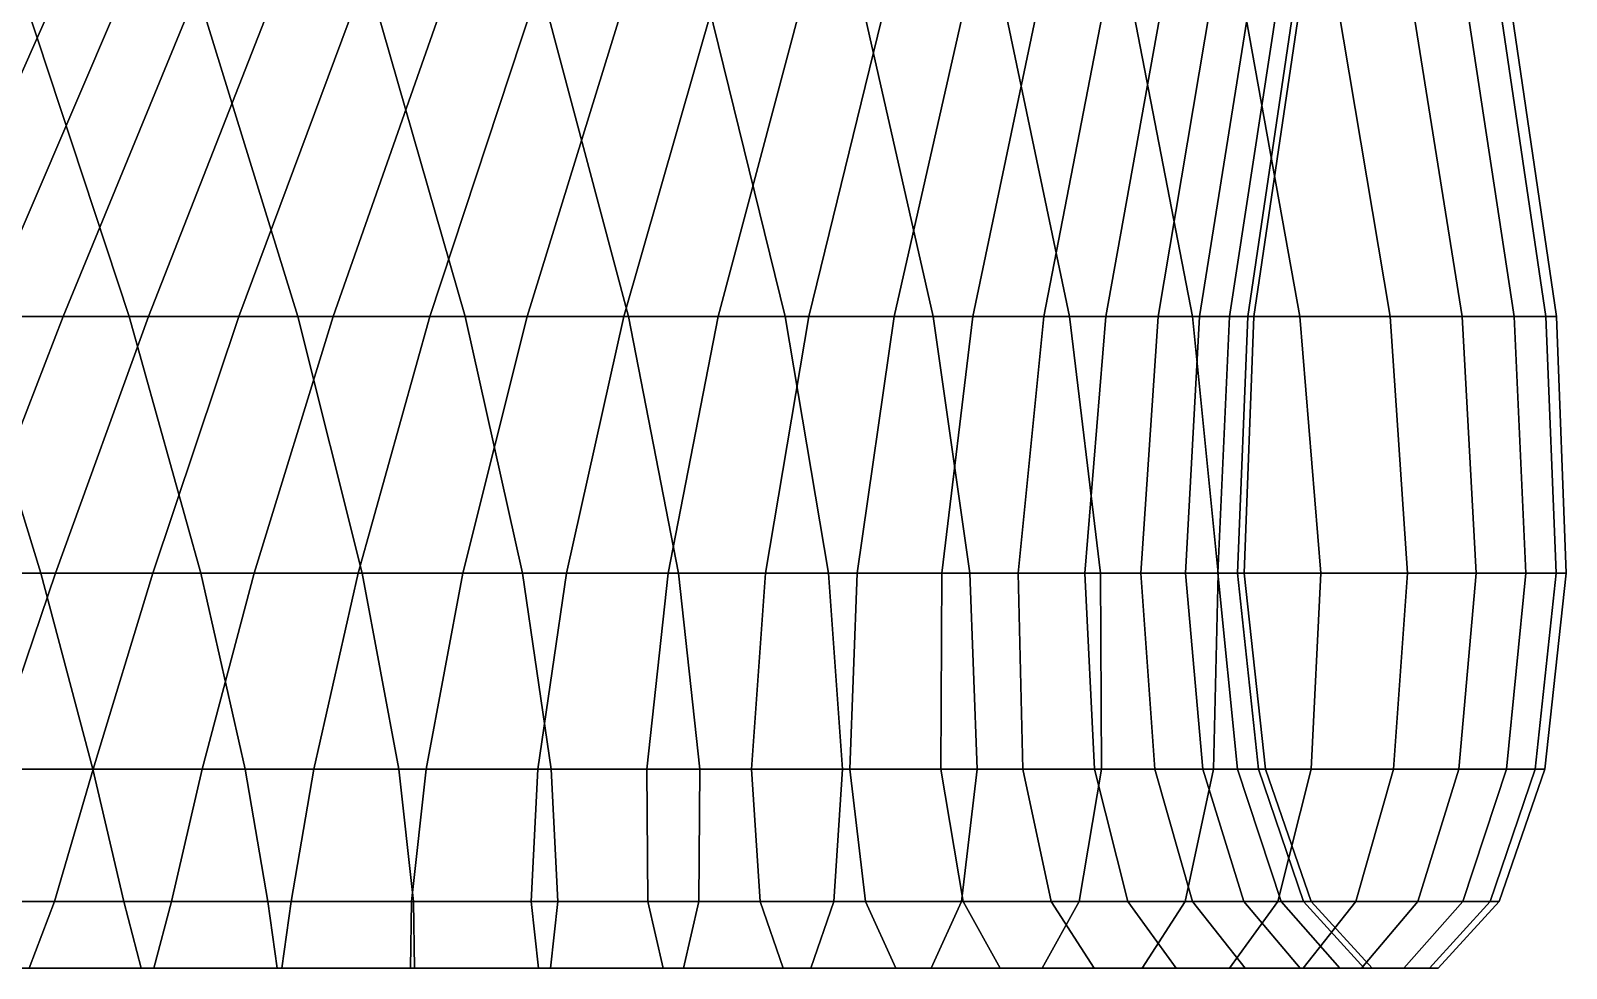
# Model space of a CAD drawing. Extents: x -13.1 to 9.8, y -16 to 20.1.
# Drawn here: x -1.19 to 4.61, y -15.97 to -12.43 of the extents above; entities that cross this region are included whole.
import ezdxf

# ---------------------------------------------------------------- set-up
doc = ezdxf.new("R2010")
doc.units = 0
doc.header["$MEASUREMENT"] = 0

msp = doc.modelspace()

# ---------------------------------------------------------------- linework, layer by layer
for points in [[(-1.8686, -13.5092, 1.72124), (-1.32701, -12.3282, 1.6018), (-1.10887, -12.3282, 1.86549), (-1.63419, -13.5092, 2.00459)], [(-1.63419, -13.5092, -2.00459), (-1.10887, -12.3282, -1.86549), (-1.32701, -12.3282, -1.6018), (-1.8686, -13.5092, -1.72124)], [(-1.86609, -12.3282, 5.18142), (-1.45081, -13.5092, 4.98182), (-0.818931, -13.5092, 5.06165), (-1.20889, -12.3282, 5.26444)], [(-1.20889, -12.3282, -5.26444), (-0.818931, -13.5092, -5.06165), (-1.45081, -13.5092, -4.98182), (-1.86609, -12.3282, -5.18142)], [(-1.63419, -13.5092, 2.00459), (-1.10887, -12.3282, 1.86549), (-0.859395, -12.3282, 2.09977), (-1.36612, -13.5092, 2.25633)], [(-1.36612, -13.5092, -2.25633), (-0.859395, -12.3282, -2.09977), (-1.10887, -12.3282, -1.86549), (-1.63419, -13.5092, -2.00459)], [(-1.36612, -13.5092, 2.25633), (-0.859395, -12.3282, 2.09977), (-0.582527, -12.3282, 2.30092), (-1.06861, -13.5092, 2.47248)], [(-1.06861, -13.5092, -2.47248), (-0.582527, -12.3282, -2.30092), (-0.859395, -12.3282, -2.09977), (-1.36612, -13.5092, -2.25633)], [(-1.20889, -12.3282, 5.26444), (-0.818931, -13.5092, 5.06165), (-0.182028, -13.5092, 5.06165), (-0.546472, -12.3282, 5.26444)], [(-0.546472, -12.3282, -5.26444), (-0.182028, -13.5092, -5.06165), (-0.818931, -13.5092, -5.06165), (-1.20889, -12.3282, -5.26444)], [(-1.06861, -13.5092, 2.47248), (-0.582527, -12.3282, 2.30092), (-0.282631, -12.3282, 2.46579), (-0.74635, -13.5092, 2.64965)], [(-0.74635, -13.5092, -2.64965), (-0.282631, -12.3282, -2.46579), (-0.582527, -12.3282, -2.30092), (-1.06861, -13.5092, -2.47248)], [(-0.74635, -13.5092, 2.64965), (-0.282631, -12.3282, 2.46579), (0.035564, -12.3282, 2.59177), (-0.404429, -13.5092, 2.78502)], [(-0.404429, -13.5092, -2.78502), (0.035564, -12.3282, -2.59177), (-0.282631, -12.3282, -2.46579), (-0.74635, -13.5092, -2.64965)], [(-0.546472, -12.3282, 5.26444), (-0.182028, -13.5092, 5.06165), (0.449854, -13.5092, 4.98182), (0.110726, -12.3282, 5.18142)], [(0.110726, -12.3282, -5.18142), (0.449854, -13.5092, -4.98182), (-0.182028, -13.5092, -5.06165), (-0.546472, -12.3282, -5.26444)], [(-0.404429, -13.5092, 2.78502), (0.035564, -12.3282, 2.59177), (0.36704, -12.3282, 2.67688), (-0.048238, -13.5092, 2.87648)], [(-0.048238, -13.5092, -2.87648), (0.36704, -12.3282, -2.67688), (0.035564, -12.3282, -2.59177), (-0.404429, -13.5092, -2.78502)], [(-0.048238, -13.5092, 2.87648), (0.36704, -12.3282, 2.67688), (0.706568, -12.3282, 2.71977), (0.316607, -13.5092, 2.92257)], [(0.316607, -13.5092, -2.92257), (0.706568, -12.3282, -2.71977), (0.36704, -12.3282, -2.67688), (-0.048238, -13.5092, -2.87648)], [(0.110726, -12.3282, 5.18142), (0.449854, -13.5092, 4.98182), (1.06675, -13.5092, 4.82343), (0.752335, -12.3282, 5.01668)], [(0.752335, -12.3282, -5.01668), (1.06675, -13.5092, -4.82343), (0.449854, -13.5092, -4.98182), (0.110726, -12.3282, -5.18142)], [(0.316607, -13.5092, 2.92257), (0.706568, -12.3282, 2.71977), (1.0488, -12.3282, 2.71977), (0.684352, -13.5092, 2.92257)], [(0.684352, -13.5092, -2.92257), (1.0488, -12.3282, -2.71977), (0.706568, -12.3282, -2.71977), (0.316607, -13.5092, -2.92257)], [(0.684352, -13.5092, 2.92257), (1.0488, -12.3282, 2.71977), (1.38832, -12.3282, 2.67688), (1.0492, -13.5092, 2.87648)], [(1.0492, -13.5092, -2.87648), (1.38832, -12.3282, -2.67688), (1.0488, -12.3282, -2.71977), (0.684352, -13.5092, -2.92257)], [(0.752335, -12.3282, 5.01668), (1.06675, -13.5092, 4.82343), (1.65893, -13.5092, 4.58897), (1.36824, -12.3282, 4.77283)], [(1.36824, -12.3282, -4.77283), (1.65893, -13.5092, -4.58897), (1.06675, -13.5092, -4.82343), (0.752335, -12.3282, -5.01668)], [(1.0492, -13.5092, 2.87648), (1.38832, -12.3282, 2.67688), (1.7198, -12.3282, 2.59177), (1.40539, -13.5092, 2.78502)], [(1.40539, -13.5092, -2.78502), (1.7198, -12.3282, -2.59177), (1.38832, -12.3282, -2.67688), (1.0492, -13.5092, -2.87648)], [(1.36824, -12.3282, 4.77283), (1.65893, -13.5092, 4.58897), (2.21705, -13.5092, 4.28214), (1.94872, -12.3282, 4.4537)], [(1.94872, -12.3282, -4.4537), (2.21705, -13.5092, -4.28214), (1.65893, -13.5092, -4.58897), (1.36824, -12.3282, -4.77283)], [(1.40539, -13.5092, 2.78502), (1.7198, -12.3282, 2.59177), (2.038, -12.3282, 2.46579), (1.74731, -13.5092, 2.64965)], [(1.74731, -13.5092, -2.64965), (2.038, -12.3282, -2.46579), (1.7198, -12.3282, -2.59177), (1.40539, -13.5092, -2.78502)], [(1.74731, -13.5092, 2.64965), (2.038, -12.3282, 2.46579), (2.33789, -12.3282, 2.30092), (2.06957, -13.5092, 2.47248)], [(2.06957, -13.5092, -2.47248), (2.33789, -12.3282, -2.30092), (2.038, -12.3282, -2.46579), (1.74731, -13.5092, -2.64965)], [(1.94872, -12.3282, 4.4537), (2.21705, -13.5092, 4.28214), (2.73231, -13.5092, 3.90778), (2.48463, -12.3282, 4.06434)], [(2.48463, -12.3282, -4.06434), (2.73231, -13.5092, -3.90778), (2.21705, -13.5092, -4.28214), (1.94872, -12.3282, -4.4537)], [(2.06957, -13.5092, 2.47248), (2.33789, -12.3282, 2.30092), (2.61476, -12.3282, 2.09977), (2.36708, -13.5092, 2.25633)], [(2.36708, -13.5092, -2.25633), (2.61476, -12.3282, -2.09977), (2.33789, -12.3282, -2.30092), (2.06957, -13.5092, -2.47248)], [(2.36708, -13.5092, 2.25633), (2.61476, -12.3282, 2.09977), (2.86423, -12.3282, 1.86549), (2.63515, -13.5092, 2.00459)], [(2.63515, -13.5092, -2.00459), (2.86423, -12.3282, -1.86549), (2.61476, -12.3282, -2.09977), (2.36708, -13.5092, -2.25633)], [(2.48463, -12.3282, 4.06434), (2.73231, -13.5092, 3.90778), (3.1966, -13.5092, 3.47179), (2.96752, -12.3282, 3.61088)], [(2.96752, -12.3282, -3.61088), (3.1966, -13.5092, -3.47179), (2.73231, -13.5092, -3.90778), (2.48463, -12.3282, -4.06434)], [(2.63515, -13.5092, 2.00459), (2.86423, -12.3282, 1.86549), (3.08238, -12.3282, 1.6018), (2.86956, -13.5092, 1.72124)], [(2.86956, -13.5092, -1.72124), (3.08238, -12.3282, -1.6018), (2.86423, -12.3282, -1.86549), (2.63515, -13.5092, -2.00459)], [(2.86956, -13.5092, 1.72124), (3.08238, -12.3282, 1.6018), (3.26575, -12.3282, 1.31285), (3.06661, -13.5092, 1.41074)], [(3.06661, -13.5092, -1.41074), (3.26575, -12.3282, -1.31285), (3.08238, -12.3282, -1.6018), (2.86956, -13.5092, -1.72124)], [(2.96752, -12.3282, 3.61088), (3.1966, -13.5092, 3.47179), (3.60257, -13.5092, 2.98104), (3.38976, -12.3282, 3.10048)], [(3.38976, -12.3282, -3.10048), (3.60257, -13.5092, -2.98104), (3.1966, -13.5092, -3.47179), (2.96752, -12.3282, -3.61088)], [(3.06661, -13.5092, 1.41074), (3.26575, -12.3282, 1.31285), (3.41146, -12.3282, 1.0032), (3.22319, -13.5092, 1.078)], [(3.22319, -13.5092, -1.078), (3.41146, -12.3282, -1.0032), (3.26575, -12.3282, -1.31285), (3.06661, -13.5092, -1.41074)], [(3.22319, -13.5092, 1.078), (3.41146, -12.3282, 1.0032), (3.51722, -12.3282, 0.677718), (3.33683, -13.5092, 0.72825)], [(3.33683, -13.5092, -0.72825), (3.51722, -12.3282, -0.677718), (3.41146, -12.3282, -1.0032), (3.22319, -13.5092, -1.078)], [(3.33683, -13.5092, 0.72825), (3.51722, -12.3282, 0.677718), (3.58135, -12.3282, 0.341552), (3.40574, -13.5092, 0.367019)], [(3.40574, -13.5092, -0.367019), (3.58135, -12.3282, -0.341552), (3.51722, -12.3282, -0.677718), (3.33683, -13.5092, -0.72825)], [(3.38976, -12.3282, 3.10048), (3.60257, -13.5092, 2.98104), (3.94384, -13.5092, 2.44329), (3.7447, -12.3282, 2.54118)], [(3.7447, -12.3282, -2.54118), (3.94384, -13.5092, -2.44329), (3.60257, -13.5092, -2.98104), (3.38976, -12.3282, -3.10048)], [(3.40574, -13.5092, 0.367019), (3.58135, -12.3282, 0.341552), (3.60283, -12.3282), (3.42883, -13.5092)], [(3.42883, -13.5092), (3.60283, -12.3282), (3.58135, -12.3282, -0.341552), (3.40574, -13.5092, -0.367019)], [(3.7447, -12.3282, 2.54118), (3.94384, -13.5092, 2.44329), (4.21502, -13.5092, 1.867), (4.02675, -12.3282, 1.9418)], [(4.02675, -12.3282, -1.9418), (4.21502, -13.5092, -1.867), (3.94384, -13.5092, -2.44329), (3.7447, -12.3282, -2.54118)], [(4.02675, -12.3282, 1.9418), (4.21502, -13.5092, 1.867), (4.41184, -13.5092, 1.26127), (4.23145, -12.3282, 1.3118)], [(4.23145, -12.3282, -1.3118), (4.41184, -13.5092, -1.26127), (4.21502, -13.5092, -1.867), (4.02675, -12.3282, -1.9418)], [(4.23145, -12.3282, 1.3118), (4.41184, -13.5092, 1.26127), (4.53118, -13.5092, 0.635647), (4.35557, -12.3282, 0.661114)], [(4.35557, -12.3282, -0.661114), (4.53118, -13.5092, -0.635647), (4.41184, -13.5092, -1.26127), (4.23145, -12.3282, -1.3118)], [(4.35557, -12.3282, 0.661114), (4.53118, -13.5092, 0.635647), (4.57117, -13.5092), (4.39717, -12.3282)], [(4.39717, -12.3282), (4.57117, -13.5092), (4.53118, -13.5092, -0.635647), (4.35557, -12.3282, -0.661114)], [(-2.06771, -13.5092, 4.82343), (-1.74235, -14.4772, 4.61411), (-1.15223, -14.4772, 4.76562), (-1.45081, -13.5092, 4.98182)], [(-1.45081, -13.5092, -4.98182), (-1.15223, -14.4772, -4.76562), (-1.74235, -14.4772, -4.61411), (-2.06771, -13.5092, -4.82343)], [(-1.76376, -14.4772, 2.42592), (-1.36612, -13.5092, 2.25633), (-1.06861, -13.5092, 2.47248), (-1.44388, -14.4772, 2.65832)], [(-1.44388, -14.4772, -2.65832), (-1.06861, -13.5092, -2.47248), (-1.36612, -13.5092, -2.25633), (-1.76376, -14.4772, -2.42592)], [(-1.45081, -13.5092, 4.98182), (-1.15223, -14.4772, 4.76562), (-0.547768, -14.4772, 4.84199), (-0.818931, -13.5092, 5.06165)], [(-0.818931, -13.5092, -5.06165), (-0.547768, -14.4772, -4.84199), (-1.15223, -14.4772, -4.76562), (-1.45081, -13.5092, -4.98182)], [(-1.44388, -14.4772, 2.65832), (-1.06861, -13.5092, 2.47248), (-0.74635, -13.5092, 2.64965), (-1.09741, -14.4772, 2.84879)], [(-1.09741, -14.4772, -2.84879), (-0.74635, -13.5092, -2.64965), (-1.06861, -13.5092, -2.47248), (-1.44388, -14.4772, -2.65832)], [(-1.09741, -14.4772, 2.84879), (-0.74635, -13.5092, 2.64965), (-0.404429, -13.5092, 2.78502), (-0.729786, -14.4772, 2.99435)], [(-0.729786, -14.4772, -2.99435), (-0.404429, -13.5092, -2.78502), (-0.74635, -13.5092, -2.64965), (-1.09741, -14.4772, -2.84879)], [(-0.818931, -13.5092, 5.06165), (-0.547768, -14.4772, 4.84199), (0.061496, -14.4772, 4.84199), (-0.182028, -13.5092, 5.06165)], [(-0.182028, -13.5092, -5.06165), (0.061496, -14.4772, -4.84199), (-0.547768, -14.4772, -4.84199), (-0.818931, -13.5092, -5.06165)], [(-0.729786, -14.4772, 2.99435), (-0.404429, -13.5092, 2.78502), (-0.048238, -13.5092, 2.87648), (-0.346823, -14.4772, 3.09267)], [(-0.346823, -14.4772, -3.09267), (-0.048238, -13.5092, -2.87648), (-0.404429, -13.5092, -2.78502), (-0.729786, -14.4772, -2.99435)], [(-0.346823, -14.4772, 3.09267), (-0.048238, -13.5092, 2.87648), (0.316607, -13.5092, 2.92257), (0.045444, -14.4772, 3.14223)], [(0.045444, -14.4772, -3.14223), (0.316607, -13.5092, -2.92257), (-0.048238, -13.5092, -2.87648), (-0.346823, -14.4772, -3.09267)], [(-0.182028, -13.5092, 5.06165), (0.061496, -14.4772, 4.84199), (0.665955, -14.4772, 4.76562), (0.449854, -13.5092, 4.98182)], [(0.449854, -13.5092, -4.98182), (0.665955, -14.4772, -4.76562), (0.061496, -14.4772, -4.84199), (-0.182028, -13.5092, -5.06165)], [(0.045444, -14.4772, 3.14223), (0.316607, -13.5092, 2.92257), (0.684352, -13.5092, 2.92257), (0.440828, -14.4772, 3.14223)], [(0.440828, -14.4772, -3.14223), (0.684352, -13.5092, -2.92257), (0.316607, -13.5092, -2.92257), (0.045444, -14.4772, -3.14223)], [(0.440828, -14.4772, 3.14223), (0.684352, -13.5092, 2.92257), (1.0492, -13.5092, 2.87648), (0.833095, -14.4772, 3.09267)], [(0.833095, -14.4772, -3.09267), (1.0492, -13.5092, -2.87648), (0.684352, -13.5092, -2.92257), (0.440828, -14.4772, -3.14223)], [(0.449854, -13.5092, 4.98182), (0.665955, -14.4772, 4.76562), (1.25608, -14.4772, 4.61411), (1.06675, -13.5092, 4.82343)], [(1.06675, -13.5092, -4.82343), (1.25608, -14.4772, -4.61411), (0.665955, -14.4772, -4.76562), (0.449854, -13.5092, -4.98182)], [(0.833095, -14.4772, 3.09267), (1.0492, -13.5092, 2.87648), (1.40539, -13.5092, 2.78502), (1.21606, -14.4772, 2.99435)], [(1.21606, -14.4772, -2.99435), (1.40539, -13.5092, -2.78502), (1.0492, -13.5092, -2.87648), (0.833095, -14.4772, -3.09267)], [(1.06675, -13.5092, 4.82343), (1.25608, -14.4772, 4.61411), (1.82256, -14.4772, 4.38982), (1.65893, -13.5092, 4.58897)], [(1.65893, -13.5092, -4.58897), (1.82256, -14.4772, -4.38982), (1.25608, -14.4772, -4.61411), (1.06675, -13.5092, -4.82343)], [(1.21606, -14.4772, 2.99435), (1.40539, -13.5092, 2.78502), (1.74731, -13.5092, 2.64965), (1.58368, -14.4772, 2.84879)], [(1.58368, -14.4772, -2.84879), (1.74731, -13.5092, -2.64965), (1.40539, -13.5092, -2.78502), (1.21606, -14.4772, -2.99435)], [(1.58368, -14.4772, 2.84879), (1.74731, -13.5092, 2.64965), (2.06957, -13.5092, 2.47248), (1.93016, -14.4772, 2.65832)], [(1.93016, -14.4772, -2.65832), (2.06957, -13.5092, -2.47248), (1.74731, -13.5092, -2.64965), (1.58368, -14.4772, -2.84879)], [(1.65893, -13.5092, 4.58897), (1.82256, -14.4772, 4.38982), (2.35646, -14.4772, 4.09631), (2.21705, -13.5092, 4.28214)], [(2.21705, -13.5092, -4.28214), (2.35646, -14.4772, -4.09631), (1.82256, -14.4772, -4.38982), (1.65893, -13.5092, -4.58897)], [(1.93016, -14.4772, 2.65832), (2.06957, -13.5092, 2.47248), (2.36708, -13.5092, 2.25633), (2.25003, -14.4772, 2.42592)], [(2.25003, -14.4772, -2.42592), (2.36708, -13.5092, -2.25633), (2.06957, -13.5092, -2.47248), (1.93016, -14.4772, -2.65832)], [(2.21705, -13.5092, 4.28214), (2.35646, -14.4772, 4.09631), (2.84936, -14.4772, 3.73819), (2.73231, -13.5092, 3.90778)], [(2.73231, -13.5092, -3.90778), (2.84936, -14.4772, -3.73819), (2.35646, -14.4772, -4.09631), (2.21705, -13.5092, -4.28214)], [(2.25003, -14.4772, 2.42592), (2.36708, -13.5092, 2.25633), (2.63515, -13.5092, 2.00459), (2.53825, -14.4772, 2.15526)], [(2.53825, -14.4772, -2.15526), (2.63515, -13.5092, -2.00459), (2.36708, -13.5092, -2.25633), (2.25003, -14.4772, -2.42592)], [(2.53825, -14.4772, 2.15526), (2.63515, -13.5092, 2.00459), (2.86956, -13.5092, 1.72124), (2.79028, -14.4772, 1.85061)], [(2.79028, -14.4772, -1.85061), (2.86956, -13.5092, -1.72124), (2.63515, -13.5092, -2.00459), (2.53825, -14.4772, -2.15526)], [(2.73231, -13.5092, 3.90778), (2.84936, -14.4772, 3.73819), (3.2935, -14.4772, 3.32112), (3.1966, -13.5092, 3.47179)], [(3.1966, -13.5092, -3.47179), (3.2935, -14.4772, -3.32112), (2.84936, -14.4772, -3.73819), (2.73231, -13.5092, -3.90778)], [(2.79028, -14.4772, 1.85061), (2.86956, -13.5092, 1.72124), (3.06661, -13.5092, 1.41074), (3.00214, -14.4772, 1.51677)], [(3.00214, -14.4772, -1.51677), (3.06661, -13.5092, -1.41074), (2.86956, -13.5092, -1.72124), (2.79028, -14.4772, -1.85061)], [(3.00214, -14.4772, 1.51677), (3.06661, -13.5092, 1.41074), (3.22319, -13.5092, 1.078), (3.17048, -14.4772, 1.15902)], [(3.17048, -14.4772, -1.15902), (3.22319, -13.5092, -1.078), (3.06661, -13.5092, -1.41074), (3.00214, -14.4772, -1.51677)], [(3.17048, -14.4772, 1.15902), (3.22319, -13.5092, 1.078), (3.33683, -13.5092, 0.72825), (3.29266, -14.4772, 0.782986)], [(3.29266, -14.4772, -0.782986), (3.33683, -13.5092, -0.72825), (3.22319, -13.5092, -1.078), (3.17048, -14.4772, -1.15902)], [(3.1966, -13.5092, 3.47179), (3.2935, -14.4772, 3.32112), (3.68186, -14.4772, 2.85167), (3.60257, -13.5092, 2.98104)], [(3.60257, -13.5092, -2.98104), (3.68186, -14.4772, -2.85167), (3.2935, -14.4772, -3.32112), (3.1966, -13.5092, -3.47179)], [(3.29266, -14.4772, 0.782986), (3.33683, -13.5092, 0.72825), (3.40574, -13.5092, 0.367019), (3.36675, -14.4772, 0.394604)], [(3.36675, -14.4772, -0.394604), (3.40574, -13.5092, -0.367019), (3.33683, -13.5092, -0.72825), (3.29266, -14.4772, -0.782986)], [(3.36675, -14.4772, 0.394604), (3.40574, -13.5092, 0.367019), (3.42883, -13.5092), (3.39158, -14.4772)], [(3.39158, -14.4772), (3.42883, -13.5092), (3.40574, -13.5092, -0.367019), (3.36675, -14.4772, -0.394604)], [(3.60257, -13.5092, 2.98104), (3.68186, -14.4772, 2.85167), (4.00832, -14.4772, 2.33726), (3.94384, -13.5092, 2.44329)], [(3.94384, -13.5092, -2.44329), (4.00832, -14.4772, -2.33726), (3.68186, -14.4772, -2.85167), (3.60257, -13.5092, -2.98104)], [(3.94384, -13.5092, 2.44329), (4.00832, -14.4772, 2.33726), (4.26773, -14.4772, 1.78598), (4.21502, -13.5092, 1.867)], [(4.21502, -13.5092, -1.867), (4.26773, -14.4772, -1.78598), (4.00832, -14.4772, -2.33726), (3.94384, -13.5092, -2.44329)], [(4.21502, -13.5092, 1.867), (4.26773, -14.4772, 1.78598), (4.456, -14.4772, 1.20653), (4.41184, -13.5092, 1.26127)], [(4.41184, -13.5092, -1.26127), (4.456, -14.4772, -1.20653), (4.26773, -14.4772, -1.78598), (4.21502, -13.5092, -1.867)], [(4.41184, -13.5092, 1.26127), (4.456, -14.4772, 1.20653), (4.57017, -14.4772, 0.608062), (4.53118, -13.5092, 0.635647)], [(4.53118, -13.5092, -0.635647), (4.57017, -14.4772, -0.608062), (4.456, -14.4772, -1.20653), (4.41184, -13.5092, -1.26127)], [(4.53118, -13.5092, 0.635647), (4.57017, -14.4772, 0.608062), (4.60842, -14.4772), (4.57117, -13.5092)], [(4.57117, -13.5092), (4.60842, -14.4772), (4.57017, -14.4772, -0.608062), (4.53118, -13.5092, -0.635647)], [(-1.74235, -14.4772, 4.61411), (-1.5178, -15.2169, 4.39201), (-0.956079, -15.2169, 4.53624), (-1.15223, -14.4772, 4.76562)], [(-1.15223, -14.4772, -4.76562), (-0.956079, -15.2169, -4.53624), (-1.5178, -15.2169, -4.39201), (-1.74235, -14.4772, -4.61411)], [(-1.7214, -15.2169, 2.85549), (-1.44388, -14.4772, 2.65832), (-1.09741, -14.4772, 2.84879), (-1.34922, -15.2169, 3.06009)], [(-1.34922, -15.2169, -3.06009), (-1.09741, -14.4772, -2.84879), (-1.44388, -14.4772, -2.65832), (-1.7214, -15.2169, -2.85549)], [(-1.34922, -15.2169, 3.06009), (-1.09741, -14.4772, 2.84879), (-0.729786, -14.4772, 2.99435), (-0.954339, -15.2169, 3.21644)], [(-0.954339, -15.2169, -3.21644), (-0.729786, -14.4772, -2.99435), (-1.09741, -14.4772, -2.84879), (-1.34922, -15.2169, -3.06009)], [(-1.15223, -14.4772, 4.76562), (-0.956079, -15.2169, 4.53624), (-0.380715, -15.2169, 4.60892), (-0.547768, -14.4772, 4.84199)], [(-0.547768, -14.4772, -4.84199), (-0.380715, -15.2169, -4.60892), (-0.956079, -15.2169, -4.53624), (-1.15223, -14.4772, -4.76562)], [(-0.954339, -15.2169, 3.21644), (-0.729786, -14.4772, 2.99435), (-0.346823, -14.4772, 3.09267), (-0.542971, -15.2169, 3.32206)], [(-0.542971, -15.2169, -3.32206), (-0.346823, -14.4772, -3.09267), (-0.729786, -14.4772, -2.99435), (-0.954339, -15.2169, -3.21644)], [(-0.547768, -14.4772, 4.84199), (-0.380715, -15.2169, 4.60892), (0.199223, -15.2169, 4.60892), (0.061496, -14.4772, 4.84199)], [(0.061496, -14.4772, -4.84199), (0.199223, -15.2169, -4.60892), (-0.380715, -15.2169, -4.60892), (-0.547768, -14.4772, -4.84199)], [(-0.542971, -15.2169, 3.32206), (-0.346823, -14.4772, 3.09267), (0.045444, -14.4772, 3.14223), (-0.121609, -15.2169, 3.37529)], [(-0.121609, -15.2169, -3.37529), (0.045444, -14.4772, -3.14223), (-0.346823, -14.4772, -3.09267), (-0.542971, -15.2169, -3.32206)], [(-0.121609, -15.2169, 3.37529), (0.045444, -14.4772, 3.14223), (0.440828, -14.4772, 3.14223), (0.303102, -15.2169, 3.37529)], [(0.303102, -15.2169, -3.37529), (0.440828, -14.4772, -3.14223), (0.045444, -14.4772, -3.14223), (-0.121609, -15.2169, -3.37529)], [(0.061496, -14.4772, 4.84199), (0.199223, -15.2169, 4.60892), (0.774587, -15.2169, 4.53624), (0.665955, -14.4772, 4.76562)], [(0.665955, -14.4772, -4.76562), (0.774587, -15.2169, -4.53624), (0.199223, -15.2169, -4.60892), (0.061496, -14.4772, -4.84199)], [(0.303102, -15.2169, 3.37529), (0.440828, -14.4772, 3.14223), (0.833095, -14.4772, 3.09267), (0.724463, -15.2169, 3.32206)], [(0.724463, -15.2169, -3.32206), (0.833095, -14.4772, -3.09267), (0.440828, -14.4772, -3.14223), (0.303102, -15.2169, -3.37529)], [(0.665955, -14.4772, 4.76562), (0.774587, -15.2169, 4.53624), (1.3363, -15.2169, 4.39201), (1.25608, -14.4772, 4.61411)], [(1.25608, -14.4772, -4.61411), (1.3363, -15.2169, -4.39201), (0.774587, -15.2169, -4.53624), (0.665955, -14.4772, -4.76562)], [(0.724463, -15.2169, 3.32206), (0.833095, -14.4772, 3.09267), (1.21606, -14.4772, 2.99435), (1.13583, -15.2169, 3.21644)], [(1.13583, -15.2169, -3.21644), (1.21606, -14.4772, -2.99435), (0.833095, -14.4772, -3.09267), (0.724463, -15.2169, -3.32206)], [(1.13583, -15.2169, 3.21644), (1.21606, -14.4772, 2.99435), (1.58368, -14.4772, 2.84879), (1.53072, -15.2169, 3.06009)], [(1.53072, -15.2169, -3.06009), (1.58368, -14.4772, -2.84879), (1.21606, -14.4772, -2.99435), (1.13583, -15.2169, -3.21644)], [(1.25608, -14.4772, 4.61411), (1.3363, -15.2169, 4.39201), (1.87552, -15.2169, 4.17852), (1.82256, -14.4772, 4.38982)], [(1.82256, -14.4772, -4.38982), (1.87552, -15.2169, -4.17852), (1.3363, -15.2169, -4.39201), (1.25608, -14.4772, -4.61411)], [(1.53072, -15.2169, 3.06009), (1.58368, -14.4772, 2.84879), (1.93016, -14.4772, 2.65832), (1.90289, -15.2169, 2.85549)], [(1.90289, -15.2169, -2.85549), (1.93016, -14.4772, -2.65832), (1.58368, -14.4772, -2.84879), (1.53072, -15.2169, -3.06009)], [(1.82256, -14.4772, 4.38982), (1.87552, -15.2169, 4.17852), (2.38372, -15.2169, 3.89914), (2.35646, -14.4772, 4.09631)], [(2.35646, -14.4772, -4.09631), (2.38372, -15.2169, -3.89914), (1.87552, -15.2169, -4.17852), (1.82256, -14.4772, -4.38982)], [(1.90289, -15.2169, 2.85549), (1.93016, -14.4772, 2.65832), (2.25003, -14.4772, 2.42592), (2.24649, -15.2169, 2.60585)], [(2.24649, -15.2169, -2.60585), (2.25003, -14.4772, -2.42592), (1.93016, -14.4772, -2.65832), (1.90289, -15.2169, -2.85549)], [(2.24649, -15.2169, 2.60585), (2.25003, -14.4772, 2.42592), (2.53825, -14.4772, 2.15526), (2.55609, -15.2169, 2.31512)], [(2.55609, -15.2169, -2.31512), (2.53825, -14.4772, -2.15526), (2.25003, -14.4772, -2.42592), (2.24649, -15.2169, -2.60585)], [(2.35646, -14.4772, 4.09631), (2.38372, -15.2169, 3.89914), (2.8529, -15.2169, 3.55826), (2.84936, -14.4772, 3.73819)], [(2.84936, -14.4772, -3.73819), (2.8529, -15.2169, -3.55826), (2.38372, -15.2169, -3.89914), (2.35646, -14.4772, -4.09631)], [(2.55609, -15.2169, 2.31512), (2.53825, -14.4772, 2.15526), (2.79028, -14.4772, 1.85061), (2.82681, -15.2169, 1.98787)], [(2.82681, -15.2169, -1.98787), (2.79028, -14.4772, -1.85061), (2.53825, -14.4772, -2.15526), (2.55609, -15.2169, -2.31512)], [(2.82681, -15.2169, 1.98787), (2.79028, -14.4772, 1.85061), (3.00214, -14.4772, 1.51677), (3.05439, -15.2169, 1.62927)], [(3.05439, -15.2169, -1.62927), (3.00214, -14.4772, -1.51677), (2.79028, -14.4772, -1.85061), (2.82681, -15.2169, -1.98787)], [(2.84936, -14.4772, 3.73819), (2.8529, -15.2169, 3.55826), (3.27566, -15.2169, 3.16126), (3.2935, -14.4772, 3.32112)], [(3.2935, -14.4772, -3.32112), (3.27566, -15.2169, -3.16126), (2.8529, -15.2169, -3.55826), (2.84936, -14.4772, -3.73819)], [(3.05439, -15.2169, 1.62927), (3.00214, -14.4772, 1.51677), (3.17048, -14.4772, 1.15902), (3.23522, -15.2169, 1.24498)], [(3.23522, -15.2169, -1.24498), (3.17048, -14.4772, -1.15902), (3.00214, -14.4772, -1.51677), (3.05439, -15.2169, -1.62927)], [(3.23522, -15.2169, 1.24498), (3.17048, -14.4772, 1.15902), (3.29266, -14.4772, 0.782986), (3.36646, -15.2169, 0.841061)], [(3.36646, -15.2169, -0.841061), (3.29266, -14.4772, -0.782986), (3.17048, -14.4772, -1.15902), (3.23522, -15.2169, -1.24498)], [(3.2935, -14.4772, 3.32112), (3.27566, -15.2169, 3.16126), (3.64532, -15.2169, 2.71441), (3.68186, -14.4772, 2.85167)], [(3.68186, -14.4772, -2.85167), (3.64532, -15.2169, -2.71441), (3.27566, -15.2169, -3.16126), (3.2935, -14.4772, -3.32112)], [(3.36646, -15.2169, 0.841061), (3.29266, -14.4772, 0.782986), (3.36675, -14.4772, 0.394604), (3.44604, -15.2169, 0.423873)], [(3.44604, -15.2169, -0.423873), (3.36675, -14.4772, -0.394604), (3.29266, -14.4772, -0.782986), (3.36646, -15.2169, -0.841061)], [(3.44604, -15.2169, 0.423873), (3.36675, -14.4772, 0.394604), (3.39158, -14.4772), (3.47271, -15.2169)], [(3.47271, -15.2169), (3.39158, -14.4772), (3.36675, -14.4772, -0.394604), (3.44604, -15.2169, -0.423873)], [(3.68186, -14.4772, 2.85167), (3.64532, -15.2169, 2.71441), (3.95607, -15.2169, 2.22475), (4.00832, -14.4772, 2.33726)], [(4.00832, -14.4772, -2.33726), (3.95607, -15.2169, -2.22475), (3.64532, -15.2169, -2.71441), (3.68186, -14.4772, -2.85167)], [(4.00832, -14.4772, 2.33726), (3.95607, -15.2169, 2.22475), (4.20299, -15.2169, 1.70001), (4.26773, -14.4772, 1.78598)], [(4.26773, -14.4772, -1.78598), (4.20299, -15.2169, -1.70001), (3.95607, -15.2169, -2.22475), (4.00832, -14.4772, -2.33726)], [(4.26773, -14.4772, 1.78598), (4.20299, -15.2169, 1.70001), (4.3822, -15.2169, 1.14846), (4.456, -14.4772, 1.20653)], [(4.456, -14.4772, -1.20653), (4.3822, -15.2169, -1.14846), (4.20299, -15.2169, -1.70001), (4.26773, -14.4772, -1.78598)], [(4.456, -14.4772, 1.20653), (4.3822, -15.2169, 1.14846), (4.49087, -15.2169, 0.578793), (4.57017, -14.4772, 0.608062)], [(4.57017, -14.4772, -0.608062), (4.49087, -15.2169, -0.578793), (4.3822, -15.2169, -1.14846), (4.456, -14.4772, -1.20653)], [(4.57017, -14.4772, 0.608062), (4.49087, -15.2169, 0.578793), (4.52729, -15.2169), (4.60842, -14.4772)], [(4.60842, -14.4772), (4.52729, -15.2169), (4.49087, -15.2169, -0.578793), (4.57017, -14.4772, -0.608062)], [(-1.52364, -15.7166, 3.28021), (-1.34922, -15.2169, 3.06009), (-0.954339, -15.2169, 3.21644), (-1.10035, -15.7166, 3.44781)], [(-1.10035, -15.7166, -3.44781), (-0.954339, -15.2169, -3.21644), (-1.34922, -15.2169, -3.06009), (-1.52364, -15.7166, -3.28021)], [(-1.5178, -15.2169, 4.39201), (-1.37179, -15.7166, 4.16065), (-0.839663, -15.7166, 4.29727), (-0.956079, -15.2169, 4.53624)], [(-0.956079, -15.2169, -4.53624), (-0.839663, -15.7166, -4.29727), (-1.37179, -15.7166, -4.16065), (-1.5178, -15.2169, -4.39201)], [(-1.10035, -15.7166, 3.44781), (-0.954339, -15.2169, 3.21644), (-0.542971, -15.2169, 3.32206), (-0.659388, -15.7166, 3.56102)], [(-0.659388, -15.7166, -3.56102), (-0.542971, -15.2169, -3.32206), (-0.954339, -15.2169, -3.21644), (-1.10035, -15.7166, -3.44781)], [(-0.956079, -15.2169, 4.53624), (-0.839663, -15.7166, 4.29727), (-0.294608, -15.7166, 4.36613), (-0.380715, -15.2169, 4.60892)], [(-0.380715, -15.2169, -4.60892), (-0.294608, -15.7166, -4.36613), (-0.839663, -15.7166, -4.29727), (-0.956079, -15.2169, -4.53624)], [(-0.659388, -15.7166, 3.56102), (-0.542971, -15.2169, 3.32206), (-0.121609, -15.2169, 3.37529), (-0.207716, -15.7166, 3.61808)], [(-0.207716, -15.7166, -3.61808), (-0.121609, -15.2169, -3.37529), (-0.542971, -15.2169, -3.32206), (-0.659388, -15.7166, -3.56102)], [(-0.380715, -15.2169, 4.60892), (-0.294608, -15.7166, 4.36613), (0.254779, -15.7166, 4.36613), (0.199223, -15.2169, 4.60892)], [(0.199223, -15.2169, -4.60892), (0.254779, -15.7166, -4.36613), (-0.294608, -15.7166, -4.36613), (-0.380715, -15.2169, -4.60892)], [(-0.207716, -15.7166, 3.61808), (-0.121609, -15.2169, 3.37529), (0.303102, -15.2169, 3.37529), (0.247545, -15.7166, 3.61808)], [(0.247545, -15.7166, -3.61808), (0.303102, -15.2169, -3.37529), (-0.121609, -15.2169, -3.37529), (-0.207716, -15.7166, -3.61808)], [(0.199223, -15.2169, 4.60892), (0.254779, -15.7166, 4.36613), (0.799835, -15.7166, 4.29727), (0.774587, -15.2169, 4.53624)], [(0.774587, -15.2169, -4.53624), (0.799835, -15.7166, -4.29727), (0.254779, -15.7166, -4.36613), (0.199223, -15.2169, -4.60892)], [(0.247545, -15.7166, 3.61808), (0.303102, -15.2169, 3.37529), (0.724463, -15.2169, 3.32206), (0.699216, -15.7166, 3.56102)], [(0.699216, -15.7166, -3.56102), (0.724463, -15.2169, -3.32206), (0.303102, -15.2169, -3.37529), (0.247545, -15.7166, -3.61808)], [(0.699216, -15.7166, 3.56102), (0.724463, -15.2169, 3.32206), (1.13583, -15.2169, 3.21644), (1.14017, -15.7166, 3.44781)], [(1.14017, -15.7166, -3.44781), (1.13583, -15.2169, -3.21644), (0.724463, -15.2169, -3.32206), (0.699216, -15.7166, -3.56102)], [(0.774587, -15.2169, 4.53624), (0.799835, -15.7166, 4.29727), (1.33196, -15.7166, 4.16065), (1.3363, -15.2169, 4.39201)], [(1.3363, -15.2169, -4.39201), (1.33196, -15.7166, -4.16065), (0.799835, -15.7166, -4.29727), (0.774587, -15.2169, -4.53624)], [(1.14017, -15.7166, 3.44781), (1.13583, -15.2169, 3.21644), (1.53072, -15.2169, 3.06009), (1.56347, -15.7166, 3.28021)], [(1.56347, -15.7166, -3.28021), (1.53072, -15.2169, -3.06009), (1.13583, -15.2169, -3.21644), (1.14017, -15.7166, -3.44781)], [(1.3363, -15.2169, 4.39201), (1.33196, -15.7166, 4.16065), (1.84277, -15.7166, 3.9584), (1.87552, -15.2169, 4.17852)], [(1.87552, -15.2169, -4.17852), (1.84277, -15.7166, -3.9584), (1.33196, -15.7166, -4.16065), (1.3363, -15.2169, -4.39201)], [(1.56347, -15.7166, 3.28021), (1.53072, -15.2169, 3.06009), (1.90289, -15.2169, 2.85549), (1.96241, -15.7166, 3.06089)], [(1.96241, -15.7166, -3.06089), (1.90289, -15.2169, -2.85549), (1.53072, -15.2169, -3.06009), (1.56347, -15.7166, -3.28021)], [(1.87552, -15.2169, 4.17852), (1.84277, -15.7166, 3.9584), (2.3242, -15.7166, 3.69373), (2.38372, -15.2169, 3.89914)], [(2.38372, -15.2169, -3.89914), (2.3242, -15.7166, -3.69373), (1.84277, -15.7166, -3.9584), (1.87552, -15.2169, -4.17852)], [(1.96241, -15.7166, 3.06089), (1.90289, -15.2169, 2.85549), (2.24649, -15.2169, 2.60585), (2.33073, -15.7166, 2.79329)], [(2.33073, -15.7166, -2.79329), (2.24649, -15.2169, -2.60585), (1.90289, -15.2169, -2.85549), (1.96241, -15.7166, -3.06089)], [(2.33073, -15.7166, 2.79329), (2.24649, -15.2169, 2.60585), (2.55609, -15.2169, 2.31512), (2.6626, -15.7166, 2.48165)], [(2.6626, -15.7166, -2.48165), (2.55609, -15.2169, -2.31512), (2.24649, -15.2169, -2.60585), (2.33073, -15.7166, -2.79329)], [(2.38372, -15.2169, 3.89914), (2.3242, -15.7166, 3.69373), (2.76866, -15.7166, 3.37081), (2.8529, -15.2169, 3.55826)], [(2.8529, -15.2169, -3.55826), (2.76866, -15.7166, -3.37081), (2.3242, -15.7166, -3.69373), (2.38372, -15.2169, -3.89914)], [(2.6626, -15.7166, 2.48165), (2.55609, -15.2169, 2.31512), (2.82681, -15.2169, 1.98787), (2.95279, -15.7166, 2.13086)], [(2.95279, -15.7166, -2.13086), (2.82681, -15.2169, -1.98787), (2.55609, -15.2169, -2.31512), (2.6626, -15.7166, -2.48165)], [(2.8529, -15.2169, 3.55826), (2.76866, -15.7166, 3.37081), (3.16915, -15.7166, 2.99473), (3.27566, -15.2169, 3.16126)], [(3.27566, -15.2169, -3.16126), (3.16915, -15.7166, -2.99473), (2.76866, -15.7166, -3.37081), (2.8529, -15.2169, -3.55826)], [(2.95279, -15.7166, 2.13086), (2.82681, -15.2169, 1.98787), (3.05439, -15.2169, 1.62927), (3.19673, -15.7166, 1.74647)], [(3.19673, -15.7166, -1.74647), (3.05439, -15.2169, -1.62927), (2.82681, -15.2169, -1.98787), (2.95279, -15.7166, -2.13086)], [(3.19673, -15.7166, 1.74647), (3.05439, -15.2169, 1.62927), (3.23522, -15.2169, 1.24498), (3.39057, -15.7166, 1.33454)], [(3.39057, -15.7166, -1.33454), (3.23522, -15.2169, -1.24498), (3.05439, -15.2169, -1.62927), (3.19673, -15.7166, -1.74647)], [(3.27566, -15.2169, 3.16126), (3.16915, -15.7166, 2.99473), (3.51934, -15.7166, 2.57142), (3.64532, -15.2169, 2.71441)], [(3.64532, -15.2169, -2.71441), (3.51934, -15.7166, -2.57142), (3.16915, -15.7166, -2.99473), (3.27566, -15.2169, -3.16126)], [(3.39057, -15.7166, 1.33454), (3.23522, -15.2169, 1.24498), (3.36646, -15.2169, 0.841061), (3.53126, -15.7166, 0.90156)], [(3.53126, -15.7166, -0.90156), (3.36646, -15.2169, -0.841061), (3.23522, -15.2169, -1.24498), (3.39057, -15.7166, -1.33454)], [(3.53126, -15.7166, 0.90156), (3.36646, -15.2169, 0.841061), (3.44604, -15.2169, 0.423873), (3.61657, -15.7166, 0.454363)], [(3.61657, -15.7166, -0.454363), (3.44604, -15.2169, -0.423873), (3.36646, -15.2169, -0.841061), (3.53126, -15.7166, -0.90156)], [(3.61657, -15.7166, 0.454363), (3.44604, -15.2169, 0.423873), (3.47271, -15.2169), (3.64515, -15.7166)], [(3.64515, -15.7166), (3.47271, -15.2169), (3.44604, -15.2169, -0.423873), (3.61657, -15.7166, -0.454363)], [(3.64532, -15.2169, 2.71441), (3.51934, -15.7166, 2.57142), (3.81372, -15.7166, 2.10756), (3.95607, -15.2169, 2.22475)], [(3.95607, -15.2169, -2.22475), (3.81372, -15.7166, -2.10756), (3.51934, -15.7166, -2.57142), (3.64532, -15.2169, -2.71441)], [(3.95607, -15.2169, 2.22475), (3.81372, -15.7166, 2.10756), (4.04764, -15.7166, 1.61046), (4.20299, -15.2169, 1.70001)], [(4.20299, -15.2169, -1.70001), (4.04764, -15.7166, -1.61046), (3.81372, -15.7166, -2.10756), (3.95607, -15.2169, -2.22475)], [(4.20299, -15.2169, 1.70001), (4.04764, -15.7166, 1.61046), (4.21741, -15.7166, 1.08796), (4.3822, -15.2169, 1.14846)], [(4.3822, -15.2169, -1.14846), (4.21741, -15.7166, -1.08796), (4.04764, -15.7166, -1.61046), (4.20299, -15.2169, -1.70001)], [(4.3822, -15.2169, 1.14846), (4.21741, -15.7166, 1.08796), (4.32035, -15.7166, 0.548303), (4.49087, -15.2169, 0.578793)], [(4.49087, -15.2169, -0.578793), (4.32035, -15.7166, -0.548303), (4.21741, -15.7166, -1.08796), (4.3822, -15.2169, -1.14846)], [(4.49087, -15.2169, 0.578793), (4.32035, -15.7166, 0.548303), (4.35485, -15.7166), (4.52729, -15.2169)], [(4.52729, -15.2169), (4.35485, -15.7166), (4.32035, -15.7166, -0.548303), (4.49087, -15.2169, -0.578793)], [(-1.6489, -15.9684, 3.50568), (-1.52364, -15.7166, 3.28021), (-1.10035, -15.7166, 3.44781), (-1.19652, -15.9684, 3.68479)], [(-1.19652, -15.9684, -3.68479), (-1.10035, -15.7166, -3.44781), (-1.52364, -15.7166, -3.28021), (-1.6489, -15.9684, -3.50568)], [(-1.37179, -15.7166, 4.16065), (-1.27562, -15.9684, 3.92366), (-0.7738, -15.9684, 4.05251), (-0.839663, -15.7166, 4.29727)], [(-0.839663, -15.7166, -4.29727), (-0.7738, -15.9684, -4.05251), (-1.27562, -15.9684, -3.92366), (-1.37179, -15.7166, -4.16065)], [(-1.19652, -15.9684, 3.68479), (-1.10035, -15.7166, 3.44781), (-0.659388, -15.7166, 3.56102), (-0.72525, -15.9684, 3.80579)], [(-0.72525, -15.9684, -3.80579), (-0.659388, -15.7166, -3.56102), (-1.10035, -15.7166, -3.44781), (-1.19652, -15.9684, -3.68479)], [(-0.839663, -15.7166, 4.29727), (-0.7738, -15.9684, 4.05251), (-0.259791, -15.9684, 4.11744), (-0.294608, -15.7166, 4.36613)], [(-0.294608, -15.7166, -4.36613), (-0.259791, -15.9684, -4.11744), (-0.7738, -15.9684, -4.05251), (-0.839663, -15.7166, -4.29727)], [(-0.72525, -15.9684, 3.80579), (-0.659388, -15.7166, 3.56102), (-0.207716, -15.7166, 3.61808), (-0.242533, -15.9684, 3.86677)], [(-0.242533, -15.9684, -3.86677), (-0.207716, -15.7166, -3.61808), (-0.659388, -15.7166, -3.56102), (-0.72525, -15.9684, -3.80579)], [(-0.294608, -15.7166, 4.36613), (-0.259791, -15.9684, 4.11744), (0.258304, -15.9684, 4.11744), (0.254779, -15.7166, 4.36613)], [(0.254779, -15.7166, -4.36613), (0.258304, -15.9684, -4.11744), (-0.259791, -15.9684, -4.11744), (-0.294608, -15.7166, -4.36613)], [(-0.242533, -15.9684, 3.86677), (-0.207716, -15.7166, 3.61808), (0.247545, -15.7166, 3.61808), (0.24402, -15.9684, 3.86677)], [(0.24402, -15.9684, -3.86677), (0.247545, -15.7166, -3.61808), (-0.207716, -15.7166, -3.61808), (-0.242533, -15.9684, -3.86677)], [(0.24402, -15.9684, 3.86677), (0.247545, -15.7166, 3.61808), (0.699216, -15.7166, 3.56102), (0.726737, -15.9684, 3.80579)], [(0.726737, -15.9684, -3.80579), (0.699216, -15.7166, -3.56102), (0.247545, -15.7166, -3.61808), (0.24402, -15.9684, -3.86677)], [(0.254779, -15.7166, 4.36613), (0.258304, -15.9684, 4.11744), (0.772313, -15.9684, 4.05251), (0.799835, -15.7166, 4.29727)], [(0.799835, -15.7166, -4.29727), (0.772313, -15.9684, -4.05251), (0.258304, -15.9684, -4.11744), (0.254779, -15.7166, -4.36613)], [(0.726737, -15.9684, 3.80579), (0.699216, -15.7166, 3.56102), (1.14017, -15.7166, 3.44781), (1.198, -15.9684, 3.68479)], [(1.198, -15.9684, -3.68479), (1.14017, -15.7166, -3.44781), (0.699216, -15.7166, -3.56102), (0.726737, -15.9684, -3.80579)], [(0.799835, -15.7166, 4.29727), (0.772313, -15.9684, 4.05251), (1.27413, -15.9684, 3.92366), (1.33196, -15.7166, 4.16065)], [(1.33196, -15.7166, -4.16065), (1.27413, -15.9684, -3.92366), (0.772313, -15.9684, -4.05251), (0.799835, -15.7166, -4.29727)], [(1.198, -15.9684, 3.68479), (1.14017, -15.7166, 3.44781), (1.56347, -15.7166, 3.28021), (1.65039, -15.9684, 3.50568)], [(1.65039, -15.9684, -3.50568), (1.56347, -15.7166, -3.28021), (1.14017, -15.7166, -3.44781), (1.198, -15.9684, -3.68479)], [(1.33196, -15.7166, 4.16065), (1.27413, -15.9684, 3.92366), (1.75584, -15.9684, 3.73294), (1.84277, -15.7166, 3.9584)], [(1.84277, -15.7166, -3.9584), (1.75584, -15.9684, -3.73294), (1.27413, -15.9684, -3.92366), (1.33196, -15.7166, -4.16065)], [(1.65039, -15.9684, 3.50568), (1.56347, -15.7166, 3.28021), (1.96241, -15.7166, 3.06089), (2.07676, -15.9684, 3.27128)], [(2.07676, -15.9684, -3.27128), (1.96241, -15.7166, -3.06089), (1.56347, -15.7166, -3.28021), (1.65039, -15.9684, -3.50568)], [(1.84277, -15.7166, 3.9584), (1.75584, -15.9684, 3.73294), (2.20985, -15.9684, 3.48334), (2.3242, -15.7166, 3.69373)], [(2.3242, -15.7166, -3.69373), (2.20985, -15.9684, -3.48334), (1.75584, -15.9684, -3.73294), (1.84277, -15.7166, -3.9584)], [(2.07676, -15.9684, 3.27128), (1.96241, -15.7166, 3.06089), (2.33073, -15.7166, 2.79329), (2.47039, -15.9684, 2.98529)], [(2.47039, -15.9684, -2.98529), (2.33073, -15.7166, -2.79329), (1.96241, -15.7166, -3.06089), (2.07676, -15.9684, -3.27128)], [(2.3242, -15.7166, 3.69373), (2.20985, -15.9684, 3.48334), (2.629, -15.9684, 3.17881), (2.76866, -15.7166, 3.37081)], [(2.76866, -15.7166, -3.37081), (2.629, -15.9684, -3.17881), (2.20985, -15.9684, -3.48334), (2.3242, -15.7166, -3.69373)], [(2.47039, -15.9684, 2.98529), (2.33073, -15.7166, 2.79329), (2.6626, -15.7166, 2.48165), (2.82507, -15.9684, 2.65222)], [(2.82507, -15.9684, -2.65222), (2.6626, -15.7166, -2.48165), (2.33073, -15.7166, -2.79329), (2.47039, -15.9684, -2.98529)], [(2.76866, -15.7166, 3.37081), (2.629, -15.9684, 3.17881), (3.00668, -15.9684, 2.82415), (3.16915, -15.7166, 2.99473)], [(3.16915, -15.7166, -2.99473), (3.00668, -15.9684, -2.82415), (2.629, -15.9684, -3.17881), (2.76866, -15.7166, -3.37081)], [(2.82507, -15.9684, 2.65222), (2.6626, -15.7166, 2.48165), (2.95279, -15.7166, 2.13086), (3.13521, -15.9684, 2.27733)], [(3.13521, -15.9684, -2.27733), (2.95279, -15.7166, -2.13086), (2.6626, -15.7166, -2.48165), (2.82507, -15.9684, -2.65222)], [(3.13521, -15.9684, 2.27733), (2.95279, -15.7166, 2.13086), (3.19673, -15.7166, 1.74647), (3.39592, -15.9684, 1.86652)], [(3.39592, -15.9684, -1.86652), (3.19673, -15.7166, -1.74647), (2.95279, -15.7166, -2.13086), (3.13521, -15.9684, -2.27733)], [(3.16915, -15.7166, 2.99473), (3.00668, -15.9684, 2.82415), (3.33692, -15.9684, 2.42496), (3.51934, -15.7166, 2.57142)], [(3.51934, -15.7166, -2.57142), (3.33692, -15.9684, -2.42496), (3.00668, -15.9684, -2.82415), (3.16915, -15.7166, -2.99473)], [(3.39592, -15.9684, 1.86652), (3.19673, -15.7166, 1.74647), (3.39057, -15.7166, 1.33454), (3.60309, -15.9684, 1.42627)], [(3.60309, -15.9684, -1.42627), (3.39057, -15.7166, -1.33454), (3.19673, -15.7166, -1.74647), (3.39592, -15.9684, -1.86652)], [(3.51934, -15.7166, 2.57142), (3.33692, -15.9684, 2.42496), (3.61453, -15.9684, 1.98751), (3.81372, -15.7166, 2.10756)], [(3.81372, -15.7166, -2.10756), (3.61453, -15.9684, -1.98751), (3.33692, -15.9684, -2.42496), (3.51934, -15.7166, -2.57142)], [(3.60309, -15.9684, 1.42627), (3.39057, -15.7166, 1.33454), (3.53126, -15.7166, 0.90156), (3.75344, -15.9684, 0.963529)], [(3.75344, -15.9684, -0.963529), (3.53126, -15.7166, -0.90156), (3.39057, -15.7166, -1.33454), (3.60309, -15.9684, -1.42627)], [(3.75344, -15.9684, 0.963529), (3.53126, -15.7166, 0.90156), (3.61657, -15.7166, 0.454363), (3.84461, -15.9684, 0.485593)], [(3.84461, -15.9684, -0.485593), (3.61657, -15.7166, -0.454363), (3.53126, -15.7166, -0.90156), (3.75344, -15.9684, -0.963529)], [(3.81372, -15.7166, 2.10756), (3.61453, -15.9684, 1.98751), (3.83512, -15.9684, 1.51873), (4.04764, -15.7166, 1.61046)], [(4.04764, -15.7166, -1.61046), (3.83512, -15.9684, -1.51873), (3.61453, -15.9684, -1.98751), (3.81372, -15.7166, -2.10756)], [(3.84461, -15.9684, 0.485593), (3.61657, -15.7166, 0.454363), (3.64515, -15.7166), (3.87516, -15.9684)], [(3.87516, -15.9684), (3.64515, -15.7166), (3.61657, -15.7166, -0.454363), (3.84461, -15.9684, -0.485593)], [(4.04764, -15.7166, 1.61046), (3.83512, -15.9684, 1.51873), (3.99522, -15.9684, 1.02599), (4.21741, -15.7166, 1.08796)], [(4.21741, -15.7166, -1.08796), (3.99522, -15.9684, -1.02599), (3.83512, -15.9684, -1.51873), (4.04764, -15.7166, -1.61046)], [(4.21741, -15.7166, 1.08796), (3.99522, -15.9684, 1.02599), (4.09231, -15.9684, 0.517072), (4.32035, -15.7166, 0.548303)], [(4.32035, -15.7166, -0.548303), (4.09231, -15.9684, -0.517072), (3.99522, -15.9684, -1.02599), (4.21741, -15.7166, -1.08796)], [(4.32035, -15.7166, 0.548303), (4.09231, -15.9684, 0.517072), (4.12484, -15.9684), (4.35485, -15.7166)], [(4.35485, -15.7166), (4.12484, -15.9684), (4.09231, -15.9684, -0.517072), (4.32035, -15.7166, -0.548303)], [(-1.27562, -15.9684, 3.92366), (-1.19652, -15.9684, 3.68479), (-0.72525, -15.9684, 3.80579), (-0.7738, -15.9684, 4.05251)], [(-0.7738, -15.9684, -4.05251), (-0.72525, -15.9684, -3.80579), (-1.19652, -15.9684, -3.68479), (-1.27562, -15.9684, -3.92366)], [(-0.7738, -15.9684, 4.05251), (-0.72525, -15.9684, 3.80579), (-0.242533, -15.9684, 3.86677), (-0.259791, -15.9684, 4.11744)], [(-0.259791, -15.9684, -4.11744), (-0.242533, -15.9684, -3.86677), (-0.72525, -15.9684, -3.80579), (-0.7738, -15.9684, -4.05251)], [(-0.259791, -15.9684, 4.11744), (-0.242533, -15.9684, 3.86677), (0.24402, -15.9684, 3.86677), (0.258304, -15.9684, 4.11744)], [(0.258304, -15.9684, -4.11744), (0.24402, -15.9684, -3.86677), (-0.242533, -15.9684, -3.86677), (-0.259791, -15.9684, -4.11744)], [(0.258304, -15.9684, 4.11744), (0.24402, -15.9684, 3.86677), (0.726737, -15.9684, 3.80579), (0.772313, -15.9684, 4.05251)], [(0.772313, -15.9684, -4.05251), (0.726737, -15.9684, -3.80579), (0.24402, -15.9684, -3.86677), (0.258304, -15.9684, -4.11744)], [(0.772313, -15.9684, 4.05251), (0.726737, -15.9684, 3.80579), (1.198, -15.9684, 3.68479), (1.27413, -15.9684, 3.92366)], [(1.27413, -15.9684, -3.92366), (1.198, -15.9684, -3.68479), (0.726737, -15.9684, -3.80579), (0.772313, -15.9684, -4.05251)], [(1.27413, -15.9684, 3.92366), (1.198, -15.9684, 3.68479), (1.65039, -15.9684, 3.50568), (1.75584, -15.9684, 3.73294)], [(1.75584, -15.9684, -3.73294), (1.65039, -15.9684, -3.50568), (1.198, -15.9684, -3.68479), (1.27413, -15.9684, -3.92366)], [(1.75584, -15.9684, 3.73294), (1.65039, -15.9684, 3.50568), (2.07676, -15.9684, 3.27128), (2.20985, -15.9684, 3.48334)], [(2.20985, -15.9684, -3.48334), (2.07676, -15.9684, -3.27128), (1.65039, -15.9684, -3.50568), (1.75584, -15.9684, -3.73294)], [(2.20985, -15.9684, 3.48334), (2.07676, -15.9684, 3.27128), (2.47039, -15.9684, 2.98529), (2.629, -15.9684, 3.17881)], [(2.629, -15.9684, -3.17881), (2.47039, -15.9684, -2.98529), (2.07676, -15.9684, -3.27128), (2.20985, -15.9684, -3.48334)], [(2.629, -15.9684, 3.17881), (2.47039, -15.9684, 2.98529), (2.82507, -15.9684, 2.65222), (3.00668, -15.9684, 2.82415)], [(3.00668, -15.9684, -2.82415), (2.82507, -15.9684, -2.65222), (2.47039, -15.9684, -2.98529), (2.629, -15.9684, -3.17881)], [(3.00668, -15.9684, 2.82415), (2.82507, -15.9684, 2.65222), (3.13521, -15.9684, 2.27733), (3.33692, -15.9684, 2.42496)], [(3.33692, -15.9684, -2.42496), (3.13521, -15.9684, -2.27733), (2.82507, -15.9684, -2.65222), (3.00668, -15.9684, -2.82415)], [(3.33692, -15.9684, 2.42496), (3.13521, -15.9684, 2.27733), (3.39592, -15.9684, 1.86652), (3.61453, -15.9684, 1.98751)], [(3.61453, -15.9684, -1.98751), (3.39592, -15.9684, -1.86652), (3.13521, -15.9684, -2.27733), (3.33692, -15.9684, -2.42496)], [(3.61453, -15.9684, 1.98751), (3.39592, -15.9684, 1.86652), (3.60309, -15.9684, 1.42627), (3.83512, -15.9684, 1.51873)], [(3.83512, -15.9684, -1.51873), (3.60309, -15.9684, -1.42627), (3.39592, -15.9684, -1.86652), (3.61453, -15.9684, -1.98751)], [(3.83512, -15.9684, 1.51873), (3.60309, -15.9684, 1.42627), (3.75344, -15.9684, 0.963529), (3.99522, -15.9684, 1.02599)], [(3.99522, -15.9684, -1.02599), (3.75344, -15.9684, -0.963529), (3.60309, -15.9684, -1.42627), (3.83512, -15.9684, -1.51873)], [(3.99522, -15.9684, 1.02599), (3.75344, -15.9684, 0.963529), (3.84461, -15.9684, 0.485593), (4.09231, -15.9684, 0.517072)], [(4.09231, -15.9684, -0.517072), (3.84461, -15.9684, -0.485593), (3.75344, -15.9684, -0.963529), (3.99522, -15.9684, -1.02599)], [(4.09231, -15.9684, 0.517072), (3.84461, -15.9684, 0.485593), (3.87516, -15.9684), (4.12484, -15.9684)], [(4.12484, -15.9684), (3.87516, -15.9684), (3.84461, -15.9684, -0.485593), (4.09231, -15.9684, -0.517072)]]:
    msp.add_3dface(points)

doc.saveas('drawing.dxf')
